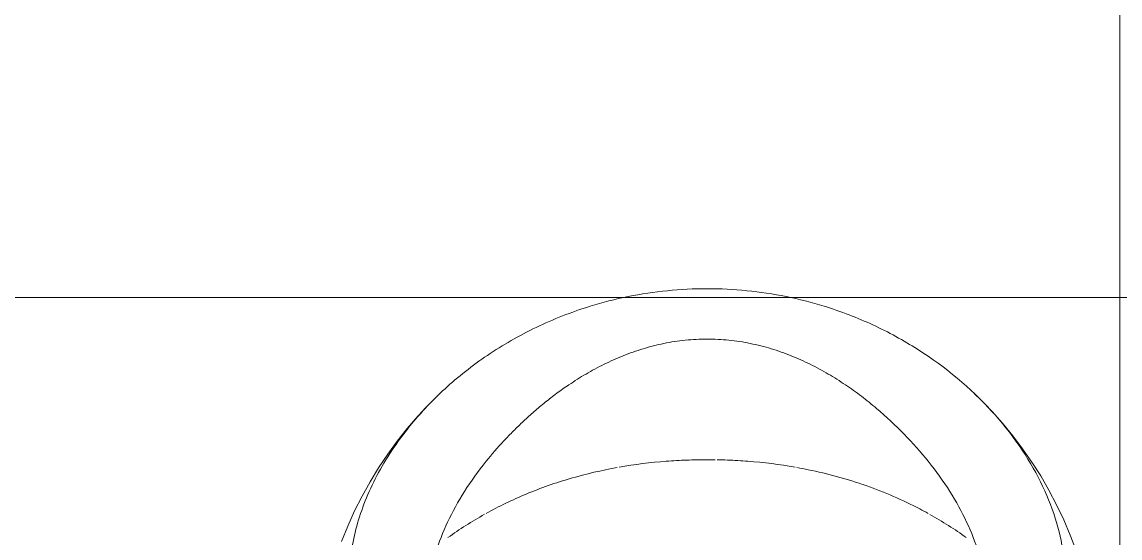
# Model space of a CAD drawing. Header units: millimetres. Extents: x -4000 to 187956, y -58990 to 162485.
# Drawn here: x 679.6 to 1157.5, y 74200.2 to 74424.5 of the extents above; entities that cross this region are included whole.
import ezdxf

# ---------------------------------------------------------------- set-up
doc = ezdxf.new("R2010")
doc.units = ezdxf.units.MM
doc.layers.add('A-FLOR-PATT', color=8, linetype='Continuous', lineweight=13)
doc.layers.add('P-SANR-FIXT', color=6, linetype='Continuous', lineweight=9)

# ---------------------------------------------------------------- blocks, each defined once
blk = doc.blocks.new('C307 - C307-496757-0_000')
at = {"layer": 'P-SANR-FIXT', "color": 250, "flags": 128}
for points in [[(-160.65, -196.08), (-158.07, -202.87), (-155.23, -209.53), (-152.13, -216.04), (-148.78, -222.39), (-145.19, -228.58), (-141.37, -234.58), (-137.33, -240.4), (-133.08, -246.02), (-128.63, -251.43), (-123.99, -256.64), (-119.17, -261.63), (-116.28, -264.43)], [(116.29, -264.42), (121.21, -259.56), (125.96, -254.49), (130.52, -249.19), (134.89, -243.69), (139.05, -237.99), (143, -232.09), (146.73, -226.01), (150.21, -219.76), (153.46, -213.34), (156.45, -206.76), (159.18, -200.05)]]:
    blk.add_lwpolyline(points, dxfattribs=at)
at = {"layer": 'P-SANR-FIXT', "color": 250}
for points, knots in [([(-50.95, -302.34), (-58.32, -300.04), (-72.45, -294.62), (-98.49, -280.39), (-125.49, -257.6), (-147.02, -226.12), (-155.27, -199.55), (-156.2, -179.46), (-154.88, -170), (-153.77, -165.4)], [-1, -1, -1, -1, -0.9, -0.8, -0.6, -0.4, -0.2, -0.1, 0, 0, 0, 0]), ([(153.77, -165.4), (155.32, -171.79), (156.32, -181.76), (155.07, -195.87), (152.75, -206.69), (149.06, -217.66), (143.96, -228.72), (137.48, -239.63), (128.06, -252.48), (114.63, -266.74), (99.19, -278.94), (85.44, -287.5), (70.85, -295.19), (59.14, -299.78), (50.95, -302.34)], [-1, -1, -1, -1, -0.861111, -0.791667, -0.722222, -0.652778, -0.583333, -0.513889, -0.444444, -0.333333, -0.222222, -0.166667, -0.111111, 0, 0, 0, 0]), ([(-96.2, -234.93), (-92.96, -238.94), (-85.96, -246.76), (-76, -256.16), (-68.31, -262.34), (-63.73, -265.76), (-60.17, -268.21), (-56.51, -270.58), (-52.74, -272.88), (-48.87, -275.07), (-44.89, -277.11), (-40.79, -279.02), (-36.58, -280.82), (-32.28, -282.46), (-27.89, -283.89), (-23.39, -285.11), (-17.27, -286.53), (-9.5, -287.76), (0.02, -288.2), (9.53, -287.75), (17.29, -286.53), (23.41, -285.11), (27.89, -283.88), (32.28, -282.46), (36.59, -280.82), (40.79, -279.02), (44.89, -277.11), (48.87, -275.07), (52.74, -272.88), (56.51, -270.58), (60.78, -267.81), (65.49, -264.51), (70.53, -260.57), (75.36, -256.56), (79.96, -252.4), (84.34, -248.13), (89.91, -242.37), (93.77, -237.94), (96.2, -234.93)], [0, 0, 0, 0, 0.076923, 0.153846, 0.192308, 0.211538, 0.230769, 0.25, 0.269231, 0.288462, 0.307692, 0.326923, 0.346154, 0.365385, 0.384615, 0.403846, 0.423077, 0.461538, 0.5, 0.538462, 0.576923, 0.596154, 0.615385, 0.634615, 0.653846, 0.673077, 0.692308, 0.711538, 0.730769, 0.75, 0.769231, 0.798077, 0.826923, 0.855769, 0.884615, 0.913462, 0.942308, 1, 1, 1, 1])]:
    blk.add_open_spline(points, degree=3, knots=knots, dxfattribs=at)
for points in [[(-121.01, -182.1), (-120.44, -186.39), (-118.49, -195.13), (-113.31, -208.48), (-105.99, -221.88), (-99.68, -230.6), (-96.2, -234.93)], [(96.2, -234.93), (99.68, -230.6), (106, -221.88), (113.31, -208.47), (118.49, -195.12), (120.44, -186.39), (121.01, -182.09)], [(0, -309.96), (-5.8, -309.96), (-17.31, -309.39), (-34.45, -306.83), (-45.5, -304.02), (-50.95, -302.34)], [(50.95, -302.34), (45.5, -304.02), (34.46, -306.83), (17.34, -309.39), (5.81, -309.96), (0, -309.96)]]:
    blk.add_open_spline(points, degree=3, dxfattribs=at)
at = {"layer": 'P-SANR-FIXT', "color": 253}
for points in [[(-96.91, -211.86), (-102.5, -208.74), (-107.81, -205.35), (-112.81, -201.74)], [(112.8, -201.74), (107.8, -205.36), (102.48, -208.75), (96.88, -211.88)], [(-17.78, -234.93), (-24.71, -234.41), (-31.54, -233.56), (-38.31, -232.36)], [(38.31, -232.36), (31.55, -233.55), (24.71, -234.41), (17.78, -234.93)], [(0, -235.62), (-1.17, -235.62), (-2.33, -235.61), (-3.5, -235.59)], [(17.78, -234.93), (14.82, -235.16), (8.9, -235.5), (2.97, -235.62), (0, -235.62)]]:
    blk.add_open_spline(points, degree=3, dxfattribs=at)
for points, knots in [([(-39.1, -232.22), (-40.73, -231.93), (-46.67, -230.78), (-56.85, -228.36), (-73.39, -223.17), (-86.46, -217.51), (-95.01, -212.91), (-96.23, -212.24)], [-0.8872569, -0.8872569, -0.8872569, -0.8872569, -0.8611111, -0.7916667, -0.7222222, -0.5833333, -0.559915, -0.559915, -0.559915, -0.559915]), ([(96.23, -212.24), (90.65, -215.33), (78.72, -221.09), (59.49, -227.85), (45.91, -231), (39.1, -232.22)], [-0.4402744, -0.4402744, -0.4402744, -0.4402744, -0.3333333, -0.2222222, -0.1128561, -0.1128561, -0.1128561, -0.1128561]), ([(-4.34, -235.58), (-5.86, -235.55), (-10.35, -235.42), (-14.82, -235.16), (-17.78, -234.93)], [-0.7562321, -0.7562321, -0.7562321, -0.7562321, -0.5, 0, 0, 0, 0])]:
    blk.add_open_spline(points, degree=3, knots=knots, dxfattribs=at)
blk = doc.blocks.new('C307 - C307-V844-0_000')
at = {"layer": 'P-SANR-FIXT', "color": 250, "flags": 128}
for points in [[(-160.65, -196.08), (-158.07, -202.87), (-155.23, -209.53), (-152.13, -216.04), (-148.78, -222.39), (-145.19, -228.58), (-141.37, -234.58), (-137.33, -240.4), (-133.08, -246.02), (-128.63, -251.43), (-123.99, -256.64), (-119.17, -261.63), (-116.28, -264.43)], [(116.29, -264.42), (121.21, -259.56), (125.96, -254.49), (130.52, -249.19), (134.89, -243.69), (139.05, -237.99), (143, -232.09), (146.73, -226.01), (150.21, -219.76), (153.46, -213.34), (156.45, -206.76), (159.18, -200.05)]]:
    blk.add_lwpolyline(points, dxfattribs=at)
at = {"layer": 'P-SANR-FIXT', "color": 250}
for points, knots in [([(-50.95, -302.34), (-58.32, -300.04), (-72.45, -294.62), (-98.49, -280.39), (-125.49, -257.6), (-147.02, -226.12), (-155.27, -199.55), (-156.2, -179.46), (-154.88, -170), (-153.77, -165.4)], [-1, -1, -1, -1, -0.9, -0.8, -0.6, -0.4, -0.2, -0.1, 0, 0, 0, 0]), ([(153.77, -165.4), (155.32, -171.79), (156.32, -181.76), (155.07, -195.87), (152.75, -206.69), (149.06, -217.66), (143.96, -228.72), (137.48, -239.63), (128.06, -252.48), (114.63, -266.74), (99.19, -278.94), (85.44, -287.5), (70.85, -295.19), (59.14, -299.78), (50.95, -302.34)], [-1, -1, -1, -1, -0.861111, -0.791667, -0.722222, -0.652778, -0.583333, -0.513889, -0.444444, -0.333333, -0.222222, -0.166667, -0.111111, 0, 0, 0, 0]), ([(-96.2, -234.93), (-92.96, -238.94), (-85.96, -246.76), (-76, -256.16), (-68.31, -262.34), (-63.73, -265.76), (-60.17, -268.21), (-56.51, -270.58), (-52.74, -272.88), (-48.87, -275.07), (-44.89, -277.11), (-40.79, -279.02), (-36.58, -280.82), (-32.28, -282.46), (-27.89, -283.89), (-23.39, -285.11), (-17.27, -286.53), (-9.5, -287.76), (0.02, -288.2), (9.53, -287.75), (17.29, -286.53), (23.41, -285.11), (27.89, -283.88), (32.28, -282.46), (36.59, -280.82), (40.79, -279.02), (44.89, -277.11), (48.87, -275.07), (52.74, -272.88), (56.51, -270.58), (60.78, -267.81), (65.49, -264.51), (70.53, -260.57), (75.36, -256.56), (79.96, -252.4), (84.34, -248.13), (89.91, -242.37), (93.77, -237.94), (96.2, -234.93)], [0, 0, 0, 0, 0.076923, 0.153846, 0.192308, 0.211538, 0.230769, 0.25, 0.269231, 0.288462, 0.307692, 0.326923, 0.346154, 0.365385, 0.384615, 0.403846, 0.423077, 0.461538, 0.5, 0.538462, 0.576923, 0.596154, 0.615385, 0.634615, 0.653846, 0.673077, 0.692308, 0.711538, 0.730769, 0.75, 0.769231, 0.798077, 0.826923, 0.855769, 0.884615, 0.913462, 0.942308, 1, 1, 1, 1])]:
    blk.add_open_spline(points, degree=3, knots=knots, dxfattribs=at)
for points in [[(-121.01, -182.1), (-120.44, -186.39), (-118.49, -195.13), (-113.31, -208.48), (-105.99, -221.88), (-99.68, -230.6), (-96.2, -234.93)], [(96.2, -234.93), (99.68, -230.6), (106, -221.88), (113.31, -208.47), (118.49, -195.12), (120.44, -186.39), (121.01, -182.09)], [(0, -309.96), (-5.8, -309.96), (-17.31, -309.39), (-34.45, -306.83), (-45.5, -304.02), (-50.95, -302.34)], [(50.95, -302.34), (45.5, -304.02), (34.46, -306.83), (17.34, -309.39), (5.81, -309.96), (0, -309.96)]]:
    blk.add_open_spline(points, degree=3, dxfattribs=at)
at = {"layer": 'P-SANR-FIXT', "color": 253}
for points in [[(-96.91, -211.86), (-102.5, -208.74), (-107.81, -205.35), (-112.81, -201.74)], [(112.8, -201.74), (107.8, -205.36), (102.48, -208.75), (96.88, -211.88)], [(-17.78, -234.93), (-24.71, -234.41), (-31.54, -233.56), (-38.31, -232.36)], [(38.31, -232.36), (31.55, -233.55), (24.71, -234.41), (17.78, -234.93)], [(0, -235.62), (-1.17, -235.62), (-2.33, -235.61), (-3.5, -235.59)], [(17.78, -234.93), (14.82, -235.16), (8.9, -235.5), (2.97, -235.62), (0, -235.62)]]:
    blk.add_open_spline(points, degree=3, dxfattribs=at)
for points, knots in [([(-39.1, -232.22), (-40.73, -231.93), (-46.67, -230.78), (-56.85, -228.36), (-73.39, -223.17), (-86.46, -217.51), (-95.01, -212.91), (-96.23, -212.24)], [-0.8872569, -0.8872569, -0.8872569, -0.8872569, -0.8611111, -0.7916667, -0.7222222, -0.5833333, -0.559915, -0.559915, -0.559915, -0.559915]), ([(96.23, -212.24), (90.65, -215.33), (78.72, -221.09), (59.49, -227.85), (45.91, -231), (39.1, -232.22)], [-0.4402744, -0.4402744, -0.4402744, -0.4402744, -0.3333333, -0.2222222, -0.1128561, -0.1128561, -0.1128561, -0.1128561]), ([(-4.34, -235.58), (-5.86, -235.55), (-10.35, -235.42), (-14.82, -235.16), (-17.78, -234.93)], [-0.7562321, -0.7562321, -0.7562321, -0.7562321, -0.5, 0, 0, 0, 0])]:
    blk.add_open_spline(points, degree=3, knots=knots, dxfattribs=at)
blk = doc.blocks.new('CMF2_NHAXUONG_A_rvt-1-0_000')
at = {"layer": 'A-FLOR-PATT', "lineweight": 9}
h = blk.add_hatch(dxfattribs=at)
h.set_pattern_fill('FP_25', color=252, style=0, pattern_type=2)
h.set_pattern_definition([(89.998, (160159.3, 137898.8), (-600, 0.021), []), (179.998, (160159.3, 137898.8), (-0.021, -600), [])])
h.paths.add_polyline_path([(154749.88, 498.91), (160009.36, 498.91), (160009.25, 1898.5), (156700.32, 1898.5), (156700.43, 1498.54), (156600.36, 1498.54), (156600.36, 2298.53), (158059.01, 2298.53), (158058.95, 5748.61), (156099.89, 5748.43), (156099.89, 4399.9), (155999.89, 4399.9), (155999.89, 5748.49), (154749.88, 5748.54), (154749.88, 751.94)])
h.paths.add_polyline_path([(160209.3, 1748.67), (165509.36, 1749.4), (165509.05, 3698.26), (162659.15, 3698.26), (162659.15, 3548.45), (162459.15, 3548.45), (162459.14, 4948.7), (161059.26, 4948.83), (161059.26, 4898.28), (160209.36, 4898.91), (160209.25, 3698.45), (160859.15, 3698.45), (160859.15, 3498.45), (160209.15, 3498.45), (160209.29, 1919.98)])
h.paths.add_polyline_path([(158997.49, 2198.53), (159409.36, 2198.53), (159409.36, 3498.62), (158258.79, 3498.62), (158258.79, 2198.53), (158714.04, 2198.53)])
h.paths.add_polyline_path([(159280.91, 3698.45), (160009.15, 3698.45), (160009.15, 4898.73), (159959.05, 4898.64), (159959.85, 5848.63), (158258.55, 5848.62), (158258.55, 3698.45)])
h.paths.add_polyline_path([(83409.05, 5348.51), (85559.05, 5348.51), (85559.05, 6948.51), (83409.05, 6948.51), (83409.05, 5424.09)])
h.paths.add_polyline_path([(83209.26, 5348.6), (83209.26, 10108.83), (82009.26, 10108.83), (82009.26, 8808.83), (80984.26, 8808.83), (80984.05, 7248.51), (82234.05, 7248.51), (82234.05, 5348.6)])
h.paths.add_polyline_path([(80485.39, 6361.01), (80784.26, 6361.01), (80784.26, 8808.83), (79759.26, 8808.83), (79759.26, 10108.83), (78559.26, 10108.83), (78559.26, 6361.01), (79918.52, 6361.01)])
h.paths.add_polyline_path([(79959.26, 9008.83), (81809.26, 9008.83), (81809.26, 10208.83), (79959.26, 10208.83), (79959.26, 10096.24)])
h.paths.add_polyline_path([(5374.56, 15998.65), (5859.05, 15998.65), (5859.05, 18498.58), (509.05, 18498.58), (509.05, 17048.64), (4299.78, 17048.64), (4299.78, 15998.65), (5091.13, 15998.65)])
h.paths.add_polyline_path([(4409.04, 18698.58), (5959.05, 18698.58), (5959.05, 20998.58), (4409.04, 20998.58), (4409.04, 19440.54)])
h.paths.add_polyline_path([(509.05, 21198.58), (5859.05, 21198.58), (5859.05, 24898.28), (3969.26, 24898.28), (3969.26, 22848.58), (4609.26, 22848.58), (4609.26, 22743.94), (3769.26, 22743.94), (3769.26, 24698.75), (509.05, 24698.75), (509.05, 22798.58), (2129.26, 22798.58), (2129.26, 23198.57), (2229.26, 23198.57), (2229.26, 22398.58), (509.05, 22398.58), (509.05, 21776.61)])
h.paths.add_polyline_path([(4249.78, 73948.54), (5800.21, 73948.65), (5800.21, 76398.64), (4359.05, 76398.64), (4359.05, 76098.6), (509.26, 76098.68), (509.26, 73998.61), (4159.05, 73998.61), (4159.05, 74648.65), (4249.78, 74648.65), (4249.78, 74338.3)])
h.paths.add_polyline_path([(161750.21, 73948.54), (161750.21, 74640.01), (161850.21, 74640.01), (161850.31, 73998.61), (165509.37, 73998.69), (165509.37, 76098.68), (161659.47, 76098.6), (161659.47, 76398.64), (160200, 76398.64), (160200, 73948.65), (161548.41, 73948.55)])
h.paths.add_polyline_path([(161548.41, 76598.64), (161659.05, 76598.64), (161659.05, 78298.64), (160209.05, 78298.64), (160209.05, 76598.64)])
h.paths.add_polyline_path([(5091.13, 76598.64), (5809.48, 76598.64), (5809.48, 78298.64), (4359.48, 78298.64), (4359.48, 76598.64)])
h.paths.add_polyline_path([(160199.74, 78498.64), (161659.31, 78498.66), (161659.63, 78798.62), (165509.58, 78798.68), (165509.05, 80348.64), (161859.47, 80348.64), (161859.47, 80048.65), (161750, 80048.65), (161750, 80948.67), (160200.17, 80948.25), (160200.03, 80178.48)])
h.paths.add_polyline_path([(5709.48, 78498.64), (5709.48, 80948.28), (4250, 80948.28), (4250, 80299.28), (4149.79, 80299.28), (4149.79, 80348.64), (509.26, 80348.64), (508.94, 78798.68), (4159.16, 78798.6), (4159.48, 78498.64), (5091.13, 78498.64)])
h.paths.add_polyline_path([(86109.47, 132101.22), (86109.47, 133323.82), (84609.47, 133323.82), (84609.47, 132101.22)])
h.paths.add_polyline_path([(83259.47, 132200.86), (84409.47, 132200.86), (84409.47, 133523.82), (85259.47, 133523.82), (85259.26, 134848.41), (83259.47, 134848.41), (83259.47, 132740.17)])
h.paths.add_polyline_path([(87459.26, 132201.22), (87459.26, 134848.59), (85459.47, 134848.23), (85459.47, 133523.82), (86309.47, 133526.05), (86309.47, 132201.22), (86721.01, 132201.22)])
h.paths.add_polyline_path([(11209.15, 135098.74), (11209.05, 140698.73), (6109.26, 140698.73), (6109.26, 139698.74), (6059.05, 139698.74), (6059.05, 139098.68), (9550.26, 139098.7), (9550.26, 139498.69), (9650.26, 139498.69), (9650.26, 138698.69), (7959.61, 138698.69), (7959.61, 135098.75), (9859.05, 135098.75), (9859.05, 137148.74), (9259.05, 137148.74), (9259.05, 137348.74), (10059.05, 137348.74), (10059.05, 135098.75), (10759.87, 135098.75)])
h.paths.add_polyline_path([(156349.86, 135098.75), (156349.86, 136499.69), (156449.86, 136499.69), (156449.86, 135098.77), (158059.12, 135098.85), (158059.12, 138698.69), (156349.85, 138698.69), (156349.86, 139498.69), (156449.86, 139498.69), (156449.85, 139098.7), (159959.68, 139098.68), (159959.68, 140698.82), (154809.15, 140698.64), (154808.94, 135098.75)])
h.paths.add_polyline_path([(162549.79, 135998.6), (162549.79, 137398.75), (162659.05, 137398.75), (162659.05, 137248.8), (165509.38, 137248.82), (165509.63, 139448.5), (160159.47, 139448.5), (160159.47, 137398.75), (160750.21, 137398.75), (160750.21, 137298.75), (160149.79, 137298.75), (160149.79, 135998.83), (161548.41, 135998.7)])
h.paths.add_polyline_path([(3449.79, 135998.67), (5900.21, 135998.74), (5900.21, 137297.57), (5248.63, 137297.57), (5248.63, 137398.75), (5859.05, 137398.75), (5859.05, 139448.73), (509.36, 139448.73), (509.36, 137248.77), (3449.79, 137249.9), (3449.79, 136244.28)])
h.paths.add_polyline_path([(6059.05, 137398.75), (7159.62, 137398.75), (7159.62, 138698.69), (6059.05, 138698.69), (6059.05, 137412.32)])
h.paths.add_polyline_path([(158858.92, 137398.75), (159959.05, 137398.75), (159959.05, 138698.69), (158858.92, 138698.69), (158858.92, 137412.32)])
at = {"layer": 'P-SANR-FIXT', "color": 250, "lineweight": 9, "rotation": 180.0003356948516}
for name in ['C307 - C307-496757-0_000', 'C307 - C307-V844-0_000']:
    blk.add_blockref(name, (977.8, 73998.61), dxfattribs=at)

msp = doc.modelspace()

# ---------------------------------------------------------------- block references
at = {"lineweight": 5}
msp.add_blockref('CMF2_NHAXUONG_A_rvt-1-0_000', (0, 0), dxfattribs=at)

doc.saveas('drawing.dxf')
